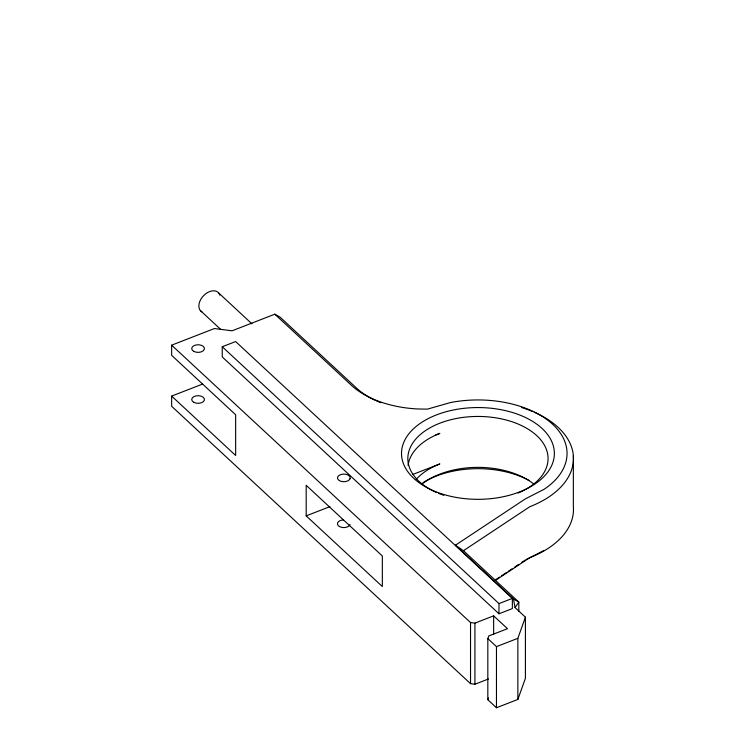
<?xml version="1.0" encoding="UTF-8"?>
<svg xmlns="http://www.w3.org/2000/svg" width="745" height="745" viewBox="0 0 745 745"><rect width="100%" height="100%" fill="white"/><g stroke="black" fill="none" stroke-linecap="round" stroke-linejoin="round"><path stroke-width="1.12" d="M306.186 515.866L306.186 485.302L382.343 555.993L382.343 586.548L306.186 515.866L329.905 506.647M274.812 314.194L352.776 386.553A87.64 52.625 0 0 0 419.007 409.005L427.416 409.135L450.557 402.533A89.102 53.5 0 0 1 552.762 424.389A89.102 53.5 0 0 1 544.055 489.316L525.393 498.852L455.456 545.21L513.463 599.045L515.037 607.548L525.411 617.177L525.411 678.295L517.859 699.443L496.468 707.75L487.826 699.723L487.826 638.605L488.767 635.969L507.485 628.696L493.646 615.854L474.928 623.127L470.533 622.559L171.648 345.168L214.43 328.545L232.04 330.817L274.812 314.194L280.167 317.212L358 389.449A81.289 48.807 0 0 0 375.35 400.354M487.826 699.723L488.45 697.963M517.859 699.443L517.859 638.325L525.411 617.177M515.037 607.548L518.809 602.062L463.465 550.695L455.456 545.21M463.465 550.695L529.835 506.693A95.528 57.356 0 0 0 534.24 412.199M495.695 579.657L499.522 577.114M501.441 575.848L506.228 572.672M508.146 571.396L511.983 568.854M514.851 566.954L518.688 564.412M521.556 562.503L525.393 559.97M495.202 580.579L529.835 557.623A95.528 57.356 0 0 0 573.352 506.563L573.352 455.633M526.37 559.467L544.055 550.425M222.252 346.742L235.625 341.555L512.364 598.403L512.364 608.581L498.992 613.778L222.252 356.929L222.252 346.742L498.992 603.59L498.992 613.778M488.45 678.984L474.928 684.236L470.533 683.668L171.648 406.276L171.648 396.089L202.659 384.048M435.555 435.052L439.867 433.376A70.114 42.093 0 0 0 408.064 465.346M412.916 474.407L439.867 463.939A70.114 42.093 0 0 0 416.241 479.296M498.992 603.59L512.364 598.403M487.826 638.605L496.468 646.632L517.859 638.325M513.463 599.045L518.809 602.062L518.809 611.319M218.825 293.102L251.996 323.889M200.293 310.479L220.716 329.43M171.648 396.089L235.643 455.484L235.643 414.742L171.648 355.346L171.648 345.168M496.468 646.632L496.468 707.75M493.646 615.854L493.646 634.302M474.928 623.127L474.928 684.236M470.533 622.559L470.533 683.668M350.057 524.545A6.37 3.827 0 0 1 343.045 527.544A6.37 3.827 0 0 1 337.466 523.605A6.37 3.827 0 0 1 343.501 519.926M430.945 489.772A70.114 42.093 0 0 1 429.586 428.058A70.114 42.093 0 0 1 532.181 431.867A70.114 42.093 0 0 1 518.185 493.013M443.862 495.323A70.114 42.093 0 0 1 438.637 493.395M436.626 492.547A70.114 42.093 0 0 1 431.849 490.257M422.033 484.064A70.114 42.093 0 0 1 534.416 484.52M201.997 311.931A12.739 8.549 -47.1 0 1 204.214 295.048A12.739 8.549 -47.1 0 1 219.887 295.141M423.048 482.639A76.428 45.883 0 0 1 529.183 480.516M380.965 402.71A81.289 48.807 0 0 1 376.411 400.829M521.463 407.478A95.528 57.356 0 0 1 532.191 411.324M350.057 478.709L349.498 479.65A6.37 3.827 0 0 1 338.481 479.985A6.37 3.827 0 0 1 343.501 474.09L345.159 474.174A6.37 3.827 0 0 1 350.057 478.709M193.802 351.398A6.37 3.827 0 0 0 204.298 349.368A6.37 3.827 0 0 0 196.112 344.926A6.37 3.827 0 0 0 193.802 351.398M193.802 402.328A6.37 3.827 0 0 0 204.298 400.298A6.37 3.827 0 0 0 196.112 395.856A6.37 3.827 0 0 0 193.802 402.328M426.708 487.491A76.428 45.883 0 0 0 552.669 463.064A76.428 45.883 0 0 0 454.459 409.778A76.428 45.883 0 0 0 426.708 487.491"/></g></svg>
